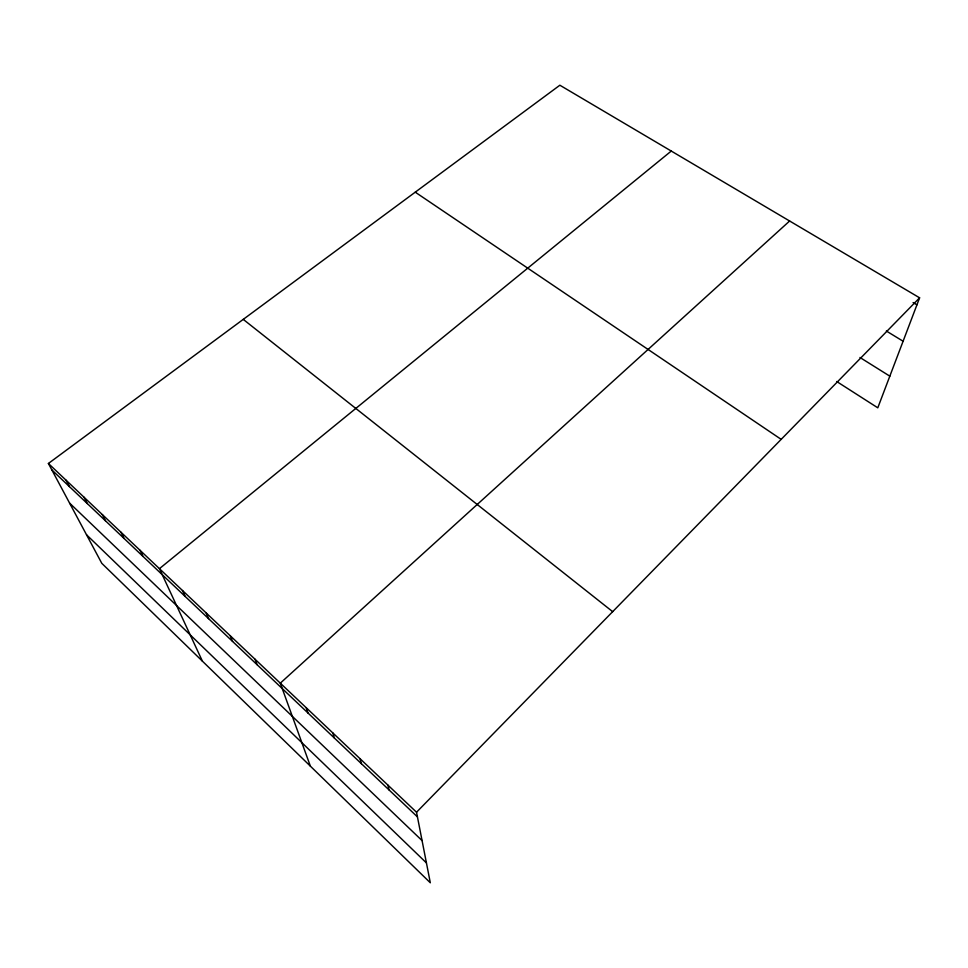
<?xml version="1.0" encoding="UTF-8"?>
<svg xmlns="http://www.w3.org/2000/svg" width="968" height="968" viewBox="0 0 968 968"><rect width="100%" height="100%" fill="white"/><g stroke="black" fill="none" stroke-linecap="round" stroke-linejoin="round"><path stroke-width="1.45" d="M48.4 463.478L416.53 812.225L430.312 882.78L101.797 563.328L48.4 463.478L559.867 85.22L919.6 297.817L877.795 407.818L836.703 381.513M416.53 812.225L919.6 297.817M789.622 221.006L280.296 683.166L310.377 766.16M671.26 151.056L159.442 568.664L202.385 661.132M913.102 302.573L916.926 304.847M886.361 331.02L903.096 341.232M859.971 357.482L889.834 376.165M415.248 192.172L781.176 439.363M243.246 319.379L612.671 611.667M51.836 469.916L417.438 816.871M69.599 503.106L422.072 840.599M86.539 534.784L426.428 862.911M66.054 480.201L69.394 486.577M84.034 497.237L87.277 503.541M102.354 514.589L105.488 520.82M121.012 532.267L124.037 538.438M140.045 550.296L142.949 556.382M182.504 590.528L185.142 596.421M206.111 612.877L208.592 618.673M230.263 635.758L232.574 641.433M254.983 659.184L257.125 664.726M306.227 707.729L308.005 713.005M332.786 732.897L334.359 738.027M360.011 758.682L361.379 763.655M387.914 785.121L389.063 789.936"/></g></svg>
